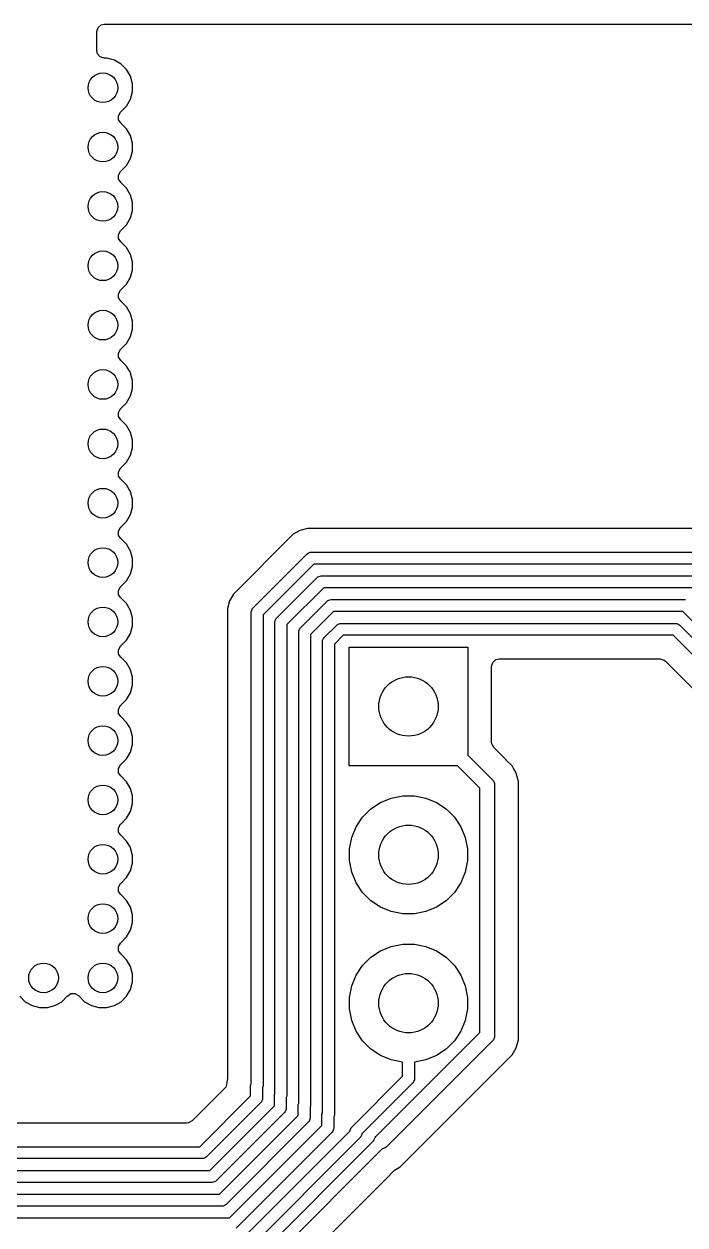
# Model space of a CAD drawing. Extents: x 0.71 to 7.56, y -5.16 to -0.79.
# Drawn here: x 5.07 to 5.508, y -1.584 to -0.787 of the extents above; entities that cross this region are included whole.
import ezdxf

# ---------------------------------------------------------------- set-up
doc = ezdxf.new("R2010")
doc.units = 0
doc.header["$MEASUREMENT"] = 0
doc.layers.add('BLACK', color=7, linetype='CONTINUOUS')

msp = doc.modelspace()

# ---------------------------------------------------------------- linework, layer by layer
at = {"layer": 'BLACK', "linetype": 'CONTINUOUS'}
for p, q in [((5.11889, -0.78966), (5.12096, -0.78786)), ((5.12096, -0.78786), (5.12299, -0.78742)), ((5.12299, -0.78742), (7.36199, -0.78742)), ((5.11811, -0.7923), (5.11889, -0.78966)), ((5.11811, -0.80514), (5.11811, -0.7923)), ((5.11855, -0.80717), (5.11811, -0.80514)), ((5.12035, -0.80924), (5.11855, -0.80717)), ((5.12299, -0.81002), (5.12035, -0.80924)), ((5.12464, -0.81002), (5.12299, -0.81002)), ((5.12715, -0.81069), (5.12464, -0.81002)), ((5.12965, -0.81136), (5.12715, -0.81069)), ((5.13151, -0.81243), (5.12965, -0.81136)), ((5.13415, -0.81396), (5.13151, -0.81243)), ((5.13781, -0.81763), (5.13415, -0.81396)), ((5.14041, -0.82212), (5.13781, -0.81763)), ((5.14175, -0.82713), (5.14041, -0.82212)), ((5.14175, -0.83232), (5.14175, -0.82713)), ((5.14041, -0.83733), (5.14175, -0.83232)), ((5.13415, -0.84549), (5.13781, -0.84182)), ((5.13781, -0.84182), (5.14041, -0.83733)), ((5.1323, -0.84831), (5.13365, -0.84592)), ((5.13247, -0.85106), (5.1323, -0.84831)), ((5.13394, -0.85308), (5.13247, -0.85106)), ((5.13365, -0.84592), (5.13409, -0.84554)), ((5.13409, -0.84554), (5.13415, -0.84549)), ((5.13415, -0.84549), (5.13415, -0.84549)), ((5.13392, -0.8531), (5.13394, -0.85308)), ((5.13405, -0.85323), (5.13392, -0.8531)), ((5.13409, -0.85328), (5.13405, -0.85323)), ((5.13415, -0.85333), (5.13409, -0.85328)), ((5.13781, -0.857), (5.13415, -0.85333)), ((5.13415, -0.85333), (5.13415, -0.85333)), ((5.14041, -0.86149), (5.13781, -0.857)), ((5.14175, -0.8665), (5.14041, -0.86149)), ((5.14175, -0.87169), (5.14175, -0.8665)), ((5.14041, -0.8767), (5.14175, -0.87169)), ((5.13415, -0.88486), (5.13781, -0.88119)), ((5.13781, -0.88119), (5.14041, -0.8767)), ((5.1323, -0.88769), (5.13365, -0.88529)), ((5.13247, -0.89043), (5.1323, -0.88769)), ((5.13394, -0.89245), (5.13247, -0.89043)), ((5.13365, -0.88529), (5.13409, -0.88491)), ((5.13409, -0.88491), (5.13415, -0.88486)), ((5.13415, -0.88486), (5.13415, -0.88486)), ((5.13392, -0.89247), (5.13394, -0.89245)), ((5.13405, -0.8926), (5.13392, -0.89247)), ((5.13409, -0.89265), (5.13405, -0.8926)), ((5.13415, -0.8927), (5.13409, -0.89265)), ((5.13781, -0.89637), (5.13415, -0.8927)), ((5.13415, -0.8927), (5.13415, -0.8927)), ((5.14041, -0.90086), (5.13781, -0.89637)), ((5.14175, -0.90587), (5.14041, -0.90086)), ((5.14175, -0.91106), (5.14175, -0.90587)), ((5.13781, -0.92056), (5.14041, -0.91607)), ((5.14041, -0.91607), (5.14175, -0.91106)), ((5.13415, -0.92423), (5.13781, -0.92056)), ((5.1323, -0.92706), (5.13365, -0.92466)), ((5.13247, -0.9298), (5.1323, -0.92706)), ((5.13394, -0.93182), (5.13247, -0.9298)), ((5.13365, -0.92466), (5.13409, -0.92428)), ((5.13392, -0.93184), (5.13394, -0.93182)), ((5.13405, -0.93197), (5.13392, -0.93184)), ((5.13409, -0.93202), (5.13405, -0.93197)), ((5.13409, -0.92428), (5.13415, -0.92423)), ((5.13415, -0.93207), (5.13409, -0.93202)), ((5.13415, -0.92423), (5.13415, -0.92423)), ((5.13781, -0.93574), (5.13415, -0.93207)), ((5.13415, -0.93207), (5.13415, -0.93207)), ((5.14041, -0.94023), (5.13781, -0.93574)), ((5.14175, -0.94524), (5.14041, -0.94023)), ((5.14175, -0.95043), (5.14175, -0.94524)), ((5.13781, -0.95993), (5.14041, -0.95544)), ((5.14041, -0.95544), (5.14175, -0.95043)), ((5.1323, -0.96643), (5.13365, -0.96403)), ((5.13365, -0.96403), (5.13409, -0.96365)), ((5.13409, -0.96365), (5.13415, -0.9636)), ((5.13415, -0.9636), (5.13781, -0.95993)), ((5.13415, -0.9636), (5.13415, -0.9636)), ((5.13247, -0.96917), (5.1323, -0.96643)), ((5.13394, -0.97119), (5.13247, -0.96917)), ((5.13392, -0.97121), (5.13394, -0.97119)), ((5.13405, -0.97134), (5.13392, -0.97121)), ((5.13409, -0.97139), (5.13405, -0.97134)), ((5.13415, -0.97144), (5.13409, -0.97139)), ((5.13781, -0.97511), (5.13415, -0.97144)), ((5.13415, -0.97144), (5.13415, -0.97144)), ((5.14041, -0.9796), (5.13781, -0.97511)), ((5.14175, -0.98461), (5.14041, -0.9796)), ((5.14175, -0.9898), (5.14175, -0.98461)), ((5.13781, -0.9993), (5.14041, -0.99481)), ((5.14041, -0.99481), (5.14175, -0.9898)), ((5.1323, -1.0058), (5.13365, -1.0034)), ((5.13365, -1.0034), (5.13409, -1.00302)), ((5.13409, -1.00302), (5.13415, -1.00297)), ((5.13415, -1.00297), (5.13781, -0.9993)), ((5.13415, -1.00297), (5.13415, -1.00297)), ((5.13247, -1.00854), (5.1323, -1.0058)), ((5.13394, -1.01056), (5.13247, -1.00854)), ((5.13392, -1.01058), (5.13394, -1.01056)), ((5.13405, -1.01071), (5.13392, -1.01058)), ((5.13409, -1.01076), (5.13405, -1.01071)), ((5.13415, -1.01081), (5.13409, -1.01076)), ((5.13781, -1.01448), (5.13415, -1.01081)), ((5.13415, -1.01081), (5.13415, -1.01081)), ((5.13985, -1.018), (5.13781, -1.01448)), ((5.14036, -1.01889), (5.13985, -1.018)), ((5.14041, -1.01897), (5.14036, -1.01889)), ((5.14175, -1.02398), (5.14041, -1.01897)), ((5.14175, -1.02917), (5.14175, -1.02398)), ((5.13781, -1.03867), (5.14041, -1.03418)), ((5.14041, -1.03418), (5.14175, -1.02917)), ((5.1323, -1.04517), (5.13365, -1.04277)), ((5.13365, -1.04277), (5.13409, -1.04239)), ((5.13409, -1.04239), (5.13415, -1.04234)), ((5.13415, -1.04234), (5.13781, -1.03867)), ((5.13415, -1.04234), (5.13415, -1.04234)), ((5.13247, -1.04791), (5.1323, -1.04517)), ((5.13394, -1.04993), (5.13247, -1.04791)), ((5.13392, -1.04995), (5.13394, -1.04993)), ((5.13405, -1.05008), (5.13392, -1.04995)), ((5.13409, -1.05013), (5.13405, -1.05008)), ((5.13415, -1.05018), (5.13409, -1.05013)), ((5.13781, -1.05385), (5.13415, -1.05018)), ((5.13415, -1.05018), (5.13415, -1.05018)), ((5.14041, -1.05834), (5.13781, -1.05385)), ((5.14175, -1.06335), (5.14041, -1.05834)), ((5.14175, -1.06854), (5.14175, -1.06335)), ((5.13781, -1.07804), (5.14041, -1.07355)), ((5.14041, -1.07355), (5.14175, -1.06854)), ((5.1323, -1.08454), (5.13365, -1.08214)), ((5.13365, -1.08214), (5.13409, -1.08176)), ((5.13409, -1.08176), (5.13415, -1.08171)), ((5.13415, -1.08171), (5.13781, -1.07804)), ((5.13415, -1.08171), (5.13415, -1.08171)), ((5.13247, -1.08728), (5.1323, -1.08454)), ((5.13394, -1.0893), (5.13247, -1.08728)), ((5.13392, -1.08932), (5.13394, -1.0893)), ((5.13405, -1.08945), (5.13392, -1.08932)), ((5.13409, -1.0895), (5.13405, -1.08945)), ((5.13415, -1.08955), (5.13409, -1.0895)), ((5.13781, -1.09322), (5.13415, -1.08955)), ((5.13415, -1.08955), (5.13415, -1.08955)), ((5.13957, -1.09625), (5.13781, -1.09322)), ((5.14028, -1.09749), (5.13957, -1.09625)), ((5.14041, -1.09771), (5.14028, -1.09749)), ((5.14175, -1.10272), (5.14041, -1.09771)), ((5.14175, -1.10791), (5.14175, -1.10272)), ((5.13781, -1.11741), (5.14041, -1.11292)), ((5.14041, -1.11292), (5.14175, -1.10791)), ((5.1323, -1.12391), (5.13365, -1.12151)), ((5.13365, -1.12151), (5.13409, -1.12113)), ((5.13409, -1.12113), (5.13415, -1.12108)), ((5.13415, -1.12108), (5.13781, -1.11741)), ((5.13415, -1.12108), (5.13415, -1.12108)), ((5.25275, -1.12337), (5.24825, -1.12596)), ((5.25776, -1.12203), (5.25275, -1.12337)), ((5.26295, -1.12203), (5.25776, -1.12203)), ((5.52413, -1.12203), (5.26295, -1.12203)), ((5.13247, -1.12665), (5.1323, -1.12391)), ((5.13394, -1.12867), (5.13247, -1.12665)), ((5.13392, -1.12869), (5.13394, -1.12867)), ((5.13405, -1.12882), (5.13392, -1.12869)), ((5.13409, -1.12887), (5.13405, -1.12882)), ((5.13415, -1.12892), (5.13409, -1.12887)), ((5.13781, -1.13259), (5.13415, -1.12892)), ((5.13415, -1.12892), (5.13415, -1.12892)), ((5.24825, -1.12596), (5.20864, -1.16558)), ((5.24825, -1.12596), (5.24825, -1.12596)), ((5.14041, -1.13708), (5.13781, -1.13259)), ((5.14175, -1.14209), (5.14041, -1.13708)), ((5.22163, -1.17489), (5.25757, -1.13895)), ((5.25757, -1.13895), (5.25816, -1.13846)), ((5.25816, -1.13846), (5.25958, -1.13787)), ((5.25958, -1.13787), (5.26035, -1.1378)), ((5.26035, -1.1378), (5.52154, -1.1378)), ((5.14041, -1.15229), (5.14175, -1.14728)), ((5.14175, -1.14728), (5.14175, -1.14209)), ((5.26198, -1.14567), (5.22835, -1.17931)), ((5.51991, -1.14567), (5.26198, -1.14567)), ((5.13781, -1.15678), (5.14041, -1.15229)), ((5.23737, -1.18141), (5.26409, -1.1547)), ((5.26409, -1.1547), (5.26469, -1.15421)), ((5.26469, -1.15421), (5.26611, -1.15362)), ((5.26611, -1.15362), (5.26688, -1.15354)), ((5.26688, -1.15354), (5.51501, -1.15354)), ((5.1323, -1.16328), (5.13365, -1.16088)), ((5.13365, -1.16088), (5.13409, -1.1605)), ((5.13409, -1.1605), (5.13415, -1.16045)), ((5.13415, -1.16045), (5.13781, -1.15678)), ((5.13415, -1.16045), (5.13415, -1.16045)), ((5.26851, -1.16142), (5.24409, -1.18583)), ((5.51338, -1.16142), (5.26851, -1.16142)), ((5.13247, -1.16602), (5.1323, -1.16328)), ((5.13394, -1.16804), (5.13247, -1.16602)), ((5.13392, -1.16806), (5.13394, -1.16804)), ((5.13405, -1.16819), (5.13392, -1.16806)), ((5.13409, -1.16824), (5.13405, -1.16819)), ((5.13415, -1.16829), (5.13409, -1.16824)), ((5.13781, -1.17196), (5.13415, -1.16829)), ((5.13415, -1.16829), (5.13415, -1.16829)), ((5.20605, -1.17007), (5.2047, -1.17508)), ((5.20864, -1.16558), (5.20605, -1.17007)), ((5.20864, -1.16558), (5.20864, -1.16558)), ((5.25312, -1.18794), (5.27061, -1.17044)), ((5.27061, -1.17044), (5.27121, -1.16995)), ((5.27121, -1.16995), (5.27263, -1.16937)), ((5.27263, -1.16937), (5.2734, -1.16929)), ((5.2734, -1.16929), (5.50849, -1.16929)), ((5.14041, -1.17645), (5.13781, -1.17196)), ((5.14175, -1.18146), (5.14041, -1.17645)), ((5.2047, -1.17508), (5.2047, -1.48714)), ((5.22047, -1.17767), (5.22055, -1.17691)), ((5.22047, -1.49031), (5.22047, -1.17767)), ((5.22055, -1.17691), (5.22114, -1.17549)), ((5.22114, -1.17549), (5.22163, -1.17489)), ((5.27503, -1.17717), (5.25984, -1.19235)), ((5.50686, -1.17717), (5.27503, -1.17717)), ((5.63524, -1.30554), (5.50686, -1.17717)), ((5.14041, -1.19166), (5.14175, -1.18665)), ((5.14175, -1.18665), (5.14175, -1.18146)), ((5.22835, -1.17931), (5.22835, -1.49145)), ((5.23622, -1.1842), (5.2363, -1.18343)), ((5.23622, -1.49684), (5.23622, -1.1842)), ((5.2363, -1.18343), (5.23688, -1.18201)), ((5.23688, -1.18201), (5.23737, -1.18141)), ((5.24409, -1.18583), (5.24409, -1.49798)), ((5.26887, -1.19446), (5.27714, -1.18619)), ((5.27714, -1.18619), (5.27773, -1.1857)), ((5.27773, -1.1857), (5.27915, -1.18511)), ((5.27915, -1.18511), (5.27992, -1.18504)), ((5.27992, -1.18504), (5.50197, -1.18504)), ((5.50197, -1.18504), (5.50274, -1.18511)), ((5.50274, -1.18511), (5.50416, -1.1857)), ((5.50416, -1.1857), (5.50475, -1.18619)), ((5.50475, -1.18619), (5.70002, -1.38146)), ((5.13781, -1.19615), (5.14041, -1.19166)), ((5.25197, -1.19072), (5.25204, -1.18995)), ((5.25197, -1.50336), (5.25197, -1.19072)), ((5.25204, -1.18995), (5.25263, -1.18853)), ((5.25263, -1.18853), (5.25312, -1.18794)), ((5.25984, -1.19235), (5.25984, -1.5045)), ((5.26779, -1.19648), (5.26838, -1.19506)), ((5.26838, -1.19506), (5.26887, -1.19446)), ((5.28155, -1.19291), (5.27559, -1.19887)), ((5.50034, -1.19291), (5.28155, -1.19291)), ((5.69561, -1.38819), (5.50034, -1.19291)), ((5.1323, -1.20265), (5.13365, -1.20025)), ((5.13247, -1.20539), (5.1323, -1.20265)), ((5.13365, -1.20025), (5.13409, -1.19987)), ((5.13409, -1.19987), (5.13415, -1.19982)), ((5.13415, -1.19982), (5.13781, -1.19615)), ((5.13415, -1.19982), (5.13415, -1.19982)), ((5.26772, -1.19724), (5.26779, -1.19648)), ((5.26772, -1.50988), (5.26772, -1.19724)), ((5.27559, -1.19887), (5.27559, -1.51102)), ((5.28543, -1.27953), (5.28543, -1.20079)), ((5.28543, -1.20079), (5.36417, -1.20079)), ((5.36417, -1.20079), (5.36417, -1.27257)), ((5.13394, -1.20741), (5.13247, -1.20539)), ((5.13392, -1.20743), (5.13394, -1.20741)), ((5.13405, -1.20756), (5.13392, -1.20743)), ((5.13409, -1.20761), (5.13405, -1.20756)), ((5.13415, -1.20766), (5.13409, -1.20761)), ((5.13781, -1.21133), (5.13415, -1.20766)), ((5.13415, -1.20766), (5.13415, -1.20766)), ((5.37994, -1.21356), (5.38072, -1.21092)), ((5.38072, -1.21092), (5.38279, -1.20912)), ((5.38279, -1.20912), (5.38482, -1.20868)), ((5.38482, -1.20868), (5.49178, -1.20868)), ((5.49178, -1.20868), (5.49442, -1.20946)), ((5.49442, -1.20946), (5.49524, -1.21011)), ((5.49524, -1.21011), (5.68246, -1.39733)), ((5.14041, -1.21582), (5.13781, -1.21133)), ((5.14175, -1.22083), (5.14041, -1.21582)), ((5.37994, -1.26401), (5.37994, -1.21356)), ((5.14041, -1.23103), (5.14175, -1.22602)), ((5.14175, -1.22602), (5.14175, -1.22083)), ((5.13781, -1.23552), (5.14041, -1.23103)), ((5.1323, -1.24202), (5.13365, -1.23962)), ((5.13247, -1.24476), (5.1323, -1.24202)), ((5.13365, -1.23962), (5.13409, -1.23924)), ((5.13409, -1.23924), (5.13415, -1.23919)), ((5.13415, -1.23919), (5.13781, -1.23552)), ((5.13415, -1.23919), (5.13415, -1.23919)), ((5.13394, -1.24678), (5.13247, -1.24476)), ((5.13392, -1.2468), (5.13394, -1.24678)), ((5.13405, -1.24693), (5.13392, -1.2468)), ((5.13409, -1.24698), (5.13405, -1.24693)), ((5.13415, -1.24703), (5.13409, -1.24698)), ((5.13781, -1.2507), (5.13415, -1.24703)), ((5.13415, -1.24703), (5.13415, -1.24703)), ((5.13983, -1.25419), (5.13781, -1.2507)), ((5.14013, -1.2547), (5.13983, -1.25419)), ((5.14041, -1.25519), (5.14013, -1.2547)), ((5.14175, -1.2602), (5.14041, -1.25519)), ((5.14041, -1.2704), (5.14175, -1.26539)), ((5.14175, -1.26539), (5.14175, -1.2602)), ((5.38005, -1.26505), (5.37994, -1.26401)), ((5.38137, -1.26747), (5.38005, -1.26505)), ((5.13781, -1.27489), (5.14041, -1.2704)), ((5.36417, -1.27257), (5.38045, -1.28884)), ((5.3895, -1.2756), (5.38137, -1.26747)), ((5.1323, -1.28139), (5.13365, -1.27899)), ((5.13247, -1.28413), (5.1323, -1.28139)), ((5.13365, -1.27899), (5.13409, -1.27861)), ((5.13409, -1.27861), (5.13415, -1.27856)), ((5.13415, -1.27856), (5.13781, -1.27489)), ((5.13415, -1.27856), (5.13415, -1.27856)), ((5.35721, -1.27953), (5.28543, -1.27953)), ((5.37205, -1.29436), (5.35721, -1.27953)), ((5.38967, -1.27577), (5.3895, -1.2756)), ((5.3895, -1.2756), (5.3895, -1.2756)), ((5.39352, -1.27962), (5.38967, -1.27577)), ((5.38967, -1.27577), (5.38967, -1.27577)), ((5.39446, -1.28125), (5.39352, -1.27962)), ((5.39352, -1.27962), (5.39352, -1.27962)), ((5.39352, -1.27962), (5.39352, -1.27962)), ((5.39625, -1.28434), (5.39446, -1.28125)), ((5.13394, -1.28615), (5.13247, -1.28413)), ((5.13392, -1.28617), (5.13394, -1.28615)), ((5.13405, -1.2863), (5.13392, -1.28617)), ((5.13409, -1.28635), (5.13405, -1.2863)), ((5.13415, -1.2864), (5.13409, -1.28635)), ((5.13781, -1.29007), (5.13415, -1.2864)), ((5.13415, -1.2864), (5.13415, -1.2864)), ((5.14041, -1.29456), (5.13781, -1.29007)), ((5.38045, -1.28884), (5.38106, -1.28959)), ((5.38106, -1.28959), (5.38106, -1.28959)), ((5.38106, -1.28959), (5.3818, -1.29136)), ((5.39754, -1.28918), (5.39625, -1.28434)), ((5.39625, -1.28434), (5.39625, -1.28434)), ((5.39766, -1.2896), (5.39754, -1.28918)), ((5.39766, -1.29544), (5.39766, -1.2896)), ((5.14175, -1.29957), (5.14041, -1.29456)), ((5.37205, -1.45658), (5.37205, -1.29436)), ((5.3818, -1.29136), (5.38189, -1.29232)), ((5.38189, -1.29232), (5.38189, -1.45862)), ((5.39766, -1.45559), (5.39766, -1.29544)), ((5.39766, -1.29544), (5.39766, -1.29544)), ((5.14041, -1.30977), (5.14175, -1.30476)), ((5.14175, -1.30476), (5.14175, -1.29957)), ((5.29983, -1.30815), (5.30624, -1.30386)), ((5.30624, -1.30386), (5.31337, -1.30091)), ((5.31337, -1.30091), (5.32094, -1.2994)), ((5.32094, -1.2994), (5.32866, -1.2994)), ((5.32866, -1.2994), (5.33623, -1.30091)), ((5.33623, -1.30091), (5.34336, -1.30386)), ((5.34336, -1.30386), (5.34978, -1.30815)), ((5.13415, -1.31793), (5.13781, -1.31426)), ((5.13781, -1.31426), (5.14041, -1.30977)), ((5.29008, -1.32002), (5.29437, -1.31361)), ((5.29437, -1.31361), (5.29983, -1.30815)), ((5.34978, -1.30815), (5.35524, -1.31361)), ((5.35524, -1.31361), (5.35952, -1.32002)), ((5.1323, -1.32076), (5.13365, -1.31836)), ((5.13247, -1.3235), (5.1323, -1.32076)), ((5.13365, -1.31836), (5.13409, -1.31798)), ((5.13409, -1.31798), (5.13415, -1.31793)), ((5.13415, -1.31793), (5.13415, -1.31793)), ((5.28713, -1.32715), (5.29008, -1.32002)), ((5.35952, -1.32002), (5.36248, -1.32715)), ((5.13394, -1.32552), (5.13247, -1.3235)), ((5.13392, -1.32554), (5.13394, -1.32552)), ((5.13405, -1.32567), (5.13392, -1.32554)), ((5.13409, -1.32572), (5.13405, -1.32567)), ((5.13415, -1.32577), (5.13409, -1.32572)), ((5.13781, -1.32944), (5.13415, -1.32577)), ((5.13415, -1.32577), (5.13415, -1.32577)), ((5.14006, -1.33333), (5.13781, -1.32944)), ((5.28562, -1.33472), (5.28713, -1.32715)), ((5.36248, -1.32715), (5.36398, -1.33472)), ((5.14012, -1.33342), (5.14006, -1.33333)), ((5.14041, -1.33393), (5.14012, -1.33342)), ((5.14175, -1.33894), (5.14041, -1.33393)), ((5.28562, -1.34244), (5.28562, -1.33472)), ((5.36398, -1.33472), (5.36398, -1.34244)), ((5.14041, -1.34914), (5.14175, -1.34413)), ((5.14175, -1.34413), (5.14175, -1.33894)), ((5.28713, -1.35001), (5.28562, -1.34244)), ((5.36398, -1.34244), (5.36248, -1.35001)), ((5.13415, -1.3573), (5.13781, -1.35363)), ((5.13781, -1.35363), (5.14041, -1.34914)), ((5.29008, -1.35714), (5.28713, -1.35001)), ((5.36248, -1.35001), (5.35952, -1.35714)), ((5.1323, -1.36013), (5.13365, -1.35773)), ((5.13247, -1.36287), (5.1323, -1.36013)), ((5.13365, -1.35773), (5.13409, -1.35735)), ((5.13409, -1.35735), (5.13415, -1.3573)), ((5.13415, -1.3573), (5.13415, -1.3573)), ((5.29437, -1.36356), (5.29008, -1.35714)), ((5.35952, -1.35714), (5.35524, -1.36356)), ((5.13394, -1.36489), (5.13247, -1.36287)), ((5.13392, -1.36491), (5.13394, -1.36489)), ((5.13405, -1.36504), (5.13392, -1.36491)), ((5.13409, -1.36509), (5.13405, -1.36504)), ((5.13415, -1.36514), (5.13409, -1.36509)), ((5.13781, -1.36881), (5.13415, -1.36514)), ((5.13415, -1.36514), (5.13415, -1.36514)), ((5.14041, -1.3733), (5.13781, -1.36881)), ((5.29983, -1.36902), (5.29437, -1.36356)), ((5.30624, -1.3733), (5.29983, -1.36902)), ((5.34978, -1.36902), (5.34336, -1.3733)), ((5.35524, -1.36356), (5.34978, -1.36902)), ((5.14175, -1.37831), (5.14041, -1.3733)), ((5.14175, -1.3835), (5.14175, -1.37831)), ((5.31337, -1.37626), (5.30624, -1.3733)), ((5.32094, -1.37776), (5.31337, -1.37626)), ((5.32866, -1.37776), (5.32094, -1.37776)), ((5.33623, -1.37626), (5.32866, -1.37776)), ((5.34336, -1.3733), (5.33623, -1.37626)), ((5.14041, -1.38851), (5.14175, -1.3835)), ((5.13415, -1.39667), (5.13781, -1.393)), ((5.13781, -1.393), (5.14041, -1.38851)), ((5.1323, -1.3995), (5.13365, -1.3971)), ((5.13247, -1.40224), (5.1323, -1.3995)), ((5.13394, -1.40426), (5.13247, -1.40224)), ((5.13365, -1.3971), (5.13409, -1.39672)), ((5.13409, -1.39672), (5.13415, -1.39667)), ((5.13415, -1.39667), (5.13415, -1.39667)), ((5.30624, -1.40229), (5.31337, -1.39933)), ((5.31337, -1.39933), (5.32094, -1.39783)), ((5.32094, -1.39783), (5.32866, -1.39783)), ((5.32866, -1.39783), (5.33623, -1.39933)), ((5.33623, -1.39933), (5.34336, -1.40229)), ((5.13392, -1.40428), (5.13394, -1.40426)), ((5.13405, -1.40441), (5.13392, -1.40428)), ((5.13409, -1.40446), (5.13405, -1.40441)), ((5.13415, -1.40451), (5.13409, -1.40446)), ((5.13781, -1.40818), (5.13415, -1.40451)), ((5.13415, -1.40451), (5.13415, -1.40451)), ((5.14041, -1.41267), (5.13781, -1.40818)), ((5.29437, -1.41203), (5.29983, -1.40657)), ((5.29983, -1.40657), (5.30624, -1.40229)), ((5.34336, -1.40229), (5.34978, -1.40657)), ((5.34978, -1.40657), (5.35524, -1.41203)), ((5.14175, -1.41768), (5.14041, -1.41267)), ((5.14175, -1.42287), (5.14175, -1.41768)), ((5.29008, -1.41845), (5.29437, -1.41203)), ((5.35524, -1.41203), (5.35952, -1.41845)), ((5.14041, -1.42788), (5.14175, -1.42287)), ((5.28562, -1.43315), (5.28713, -1.42558)), ((5.28713, -1.42558), (5.29008, -1.41845)), ((5.35952, -1.41845), (5.36248, -1.42558)), ((5.36248, -1.42558), (5.36398, -1.43315)), ((5.06691, -1.43237), (5.07058, -1.43604)), ((5.09478, -1.43604), (5.09844, -1.43237)), ((5.09844, -1.43237), (5.09845, -1.43237)), ((5.09845, -1.43237), (5.09849, -1.43232)), ((5.09849, -1.43232), (5.09854, -1.43228)), ((5.09854, -1.43228), (5.09867, -1.43215)), ((5.09867, -1.43215), (5.09869, -1.43217)), ((5.09869, -1.43217), (5.10071, -1.43069)), ((5.10071, -1.43069), (5.10346, -1.43053)), ((5.10346, -1.43053), (5.10586, -1.43188)), ((5.10586, -1.43188), (5.10624, -1.43232)), ((5.10624, -1.43232), (5.10628, -1.43237)), ((5.10628, -1.43237), (5.10628, -1.43237)), ((5.10628, -1.43237), (5.10995, -1.43604)), ((5.13415, -1.43604), (5.13781, -1.43237)), ((5.13781, -1.43237), (5.14041, -1.42788)), ((5.28562, -1.44087), (5.28562, -1.43315)), ((5.36398, -1.43315), (5.36398, -1.44087)), ((5.07058, -1.43604), (5.07507, -1.43864)), ((5.07507, -1.43864), (5.08008, -1.43998)), ((5.08008, -1.43998), (5.08008, -1.43998)), ((5.08008, -1.43998), (5.08527, -1.43998)), ((5.08527, -1.43998), (5.09028, -1.43864)), ((5.08527, -1.43998), (5.08527, -1.43998)), ((5.09028, -1.43864), (5.09478, -1.43604)), ((5.10995, -1.43604), (5.11444, -1.43864)), ((5.11444, -1.43864), (5.11945, -1.43998)), ((5.11945, -1.43998), (5.11945, -1.43998)), ((5.11945, -1.43998), (5.12464, -1.43998)), ((5.12464, -1.43998), (5.12965, -1.43864)), ((5.12464, -1.43998), (5.12464, -1.43998)), ((5.12965, -1.43864), (5.13415, -1.43604)), ((5.28713, -1.44844), (5.28562, -1.44087)), ((5.36398, -1.44087), (5.36248, -1.44844)), ((5.29008, -1.45557), (5.28713, -1.44844)), ((5.36248, -1.44844), (5.35952, -1.45557)), ((5.29437, -1.46198), (5.29008, -1.45557)), ((5.30317, -1.52546), (5.37205, -1.45658)), ((5.35952, -1.45557), (5.35524, -1.46198)), ((5.39766, -1.45589), (5.39766, -1.45559)), ((5.39766, -1.45559), (5.39766, -1.45559)), ((5.39766, -1.46134), (5.39766, -1.45589)), ((5.29983, -1.46744), (5.29437, -1.46198)), ((5.38045, -1.4621), (5.31013, -1.53242)), ((5.35524, -1.46198), (5.34978, -1.46744)), ((5.38106, -1.46135), (5.38045, -1.4621)), ((5.3818, -1.45958), (5.38106, -1.46135)), ((5.38189, -1.45862), (5.3818, -1.45958)), ((5.39625, -1.4666), (5.39766, -1.46134)), ((5.30624, -1.47173), (5.29983, -1.46744)), ((5.31337, -1.47468), (5.30624, -1.47173)), ((5.31935, -1.54549), (5.39352, -1.47132)), ((5.34336, -1.47173), (5.33623, -1.47468)), ((5.34978, -1.46744), (5.34336, -1.47173)), ((5.39352, -1.47132), (5.39625, -1.4666)), ((5.32087, -1.47617), (5.31337, -1.47468)), ((5.32087, -1.48549), (5.32087, -1.47617)), ((5.33623, -1.47468), (5.32874, -1.47617)), ((5.32874, -1.47617), (5.32874, -1.48712)), ((5.20454, -1.4884), (5.20431, -1.48925)), ((5.20431, -1.48925), (5.20431, -1.48925)), ((5.20431, -1.48925), (5.20431, -1.48925)), ((5.20431, -1.48925), (5.20431, -1.48927)), ((5.20431, -1.48927), (5.20431, -1.48927)), ((5.20431, -1.48927), (5.20431, -1.49003)), ((5.2047, -1.48714), (5.20454, -1.48838)), ((5.20454, -1.48838), (5.20454, -1.4884)), ((5.28713, -1.51922), (5.32087, -1.48549)), ((5.32759, -1.4899), (5.29383, -1.52366)), ((5.32808, -1.48931), (5.32759, -1.4899)), ((5.32838, -1.48857), (5.32808, -1.48931)), ((5.32866, -1.48789), (5.32838, -1.48857)), ((5.32874, -1.48712), (5.32866, -1.48789)), ((5.20288, -1.49348), (5.18128, -1.51509)), ((5.20354, -1.49267), (5.20288, -1.49348)), ((5.20431, -1.49003), (5.20354, -1.49267)), ((5.22008, -1.49185), (5.22015, -1.49108)), ((5.22008, -1.49858), (5.22008, -1.49185)), ((5.22015, -1.49108), (5.22047, -1.49031)), ((5.22015, -1.49108), (5.22015, -1.49108)), ((5.22015, -1.49108), (5.22015, -1.49108)), ((5.22015, -1.49108), (5.22015, -1.49108)), ((5.22814, -1.49254), (5.22795, -1.49299)), ((5.22795, -1.49299), (5.22795, -1.50021)), ((5.22827, -1.49222), (5.22814, -1.49254)), ((5.22835, -1.49145), (5.22827, -1.49222)), ((5.22827, -1.49222), (5.22827, -1.49222)), ((5.22827, -1.49222), (5.22827, -1.49222)), ((5.22827, -1.49222), (5.22827, -1.49222)), ((5.23583, -1.49837), (5.2359, -1.4976)), ((5.2359, -1.4976), (5.23622, -1.49684)), ((5.18638, -1.53228), (5.22008, -1.49858)), ((5.2268, -1.503), (5.19079, -1.539)), ((5.1929, -1.54803), (5.23583, -1.5051)), ((5.22729, -1.5024), (5.2268, -1.503)), ((5.22752, -1.50185), (5.22729, -1.5024)), ((5.22788, -1.50098), (5.22752, -1.50185)), ((5.22795, -1.50021), (5.22788, -1.50098)), ((5.23583, -1.5051), (5.23583, -1.49837)), ((5.24402, -1.49875), (5.2437, -1.49951)), ((5.2437, -1.49951), (5.2437, -1.50674)), ((5.24409, -1.49798), (5.24402, -1.49875)), ((5.25157, -1.50489), (5.25165, -1.50413)), ((5.25157, -1.51163), (5.25157, -1.50489)), ((5.25165, -1.50413), (5.25193, -1.50346)), ((5.25165, -1.50413), (5.25165, -1.50413)), ((5.25165, -1.50413), (5.25165, -1.50413)), ((5.25165, -1.50413), (5.25165, -1.50413)), ((5.25193, -1.50346), (5.25197, -1.50336)), ((5.25977, -1.50527), (5.25951, -1.50588)), ((5.25984, -1.5045), (5.25977, -1.50527)), ((5.25977, -1.50527), (5.25977, -1.50527)), ((5.25977, -1.50527), (5.25977, -1.50527)), ((5.25977, -1.50527), (5.25977, -1.50527)), ((5.24255, -1.50952), (5.19731, -1.55475)), ((5.19942, -1.56378), (5.25157, -1.51163)), ((5.24304, -1.50892), (5.24255, -1.50952)), ((5.24363, -1.5075), (5.24304, -1.50892)), ((5.2437, -1.50674), (5.24363, -1.5075)), ((5.25945, -1.51326), (5.25937, -1.51403)), ((5.25951, -1.50588), (5.25945, -1.50604)), ((5.25945, -1.50604), (5.25945, -1.51326)), ((5.26732, -1.51142), (5.2674, -1.51065)), ((5.26732, -1.51815), (5.26732, -1.51142)), ((5.2674, -1.51065), (5.26772, -1.50988)), ((5.27551, -1.51179), (5.2752, -1.51256)), ((5.2752, -1.51256), (5.2752, -1.51978)), ((5.27559, -1.51102), (5.27551, -1.51179)), ((5.17782, -1.51652), (4.43565, -1.51652)), ((5.17886, -1.5164), (5.17782, -1.51652)), ((5.18128, -1.51509), (5.17886, -1.5164)), ((5.2583, -1.51604), (5.20384, -1.5705)), ((5.20595, -1.57953), (5.26732, -1.51815)), ((5.21247, -1.59528), (5.286, -1.52174)), ((5.25879, -1.51545), (5.2583, -1.51604)), ((5.25937, -1.51403), (5.25879, -1.51545)), ((5.27512, -1.52055), (5.27453, -1.52197)), ((5.2752, -1.51978), (5.27512, -1.52055)), ((5.286, -1.52174), (5.28605, -1.52124)), ((5.28605, -1.52124), (5.28664, -1.51982)), ((5.28664, -1.51982), (5.28713, -1.51922)), ((5.27404, -1.52257), (5.21036, -1.58625)), ((5.2927, -1.52618), (5.21688, -1.602)), ((5.21899, -1.61102), (5.30182, -1.5282)), ((5.27453, -1.52197), (5.27404, -1.52257)), ((5.29319, -1.52559), (5.2927, -1.52618)), ((5.29343, -1.525), (5.29319, -1.52559)), ((5.29378, -1.52417), (5.29343, -1.525)), ((5.29383, -1.52366), (5.29378, -1.52417)), ((5.30182, -1.52798), (5.30256, -1.5262)), ((5.30182, -1.5282), (5.30182, -1.52798)), ((5.30256, -1.5262), (5.30317, -1.52546)), ((4.4271, -1.53228), (5.18638, -1.53228)), ((5.30739, -1.53376), (5.22341, -1.61774)), ((5.30761, -1.53376), (5.30739, -1.53376)), ((5.30938, -1.53303), (5.30761, -1.53376)), ((5.31013, -1.53242), (5.30938, -1.53303)), ((5.18801, -1.54016), (4.42547, -1.54016)), ((5.18878, -1.54008), (5.18801, -1.54016)), ((5.1902, -1.53949), (5.18878, -1.54008)), ((5.19079, -1.539), (5.1902, -1.53949)), ((5.31661, -1.54707), (5.31935, -1.54549)), ((4.42057, -1.54803), (5.1929, -1.54803)), ((5.30956, -1.55389), (5.3156, -1.54785)), ((5.3156, -1.54785), (5.31661, -1.54707)), ((5.19453, -1.55591), (4.41894, -1.55591)), ((5.1953, -1.55583), (5.19453, -1.55591)), ((5.19672, -1.55524), (5.1953, -1.55583)), ((5.19731, -1.55475), (5.19672, -1.55524)), ((5.23272, -1.63073), (5.30956, -1.55389)), ((4.41405, -1.56378), (5.19942, -1.56378)), ((5.20105, -1.57165), (4.41242, -1.57165)), ((5.20182, -1.57158), (5.20105, -1.57165)), ((5.20324, -1.57099), (5.20182, -1.57158)), ((5.20384, -1.5705), (5.20324, -1.57099)), ((4.37278, -1.57953), (5.20595, -1.57953))]:
    msp.add_line(p, q, dxfattribs=at)
at = {"layer": 'BLACK'}
for centre, radius in [((5.12205, -0.82972), 0.00984), ((5.12205, -0.86909), 0.00984), ((5.12205, -0.90846), 0.00984), ((5.12205, -0.94783), 0.00984), ((5.12205, -0.9872), 0.00984), ((5.12205, -1.02657), 0.00984), ((5.12205, -1.06594), 0.00984), ((5.12205, -1.10531), 0.00984), ((5.12205, -1.14469), 0.00984), ((5.12205, -1.18406), 0.00984), ((5.12205, -1.22343), 0.00984), ((5.3248, -1.24016), 0.01969), ((5.12205, -1.2628), 0.00984), ((5.12205, -1.30217), 0.00984), ((5.3248, -1.33858), 0.01969), ((5.12205, -1.34154), 0.00984), ((5.12205, -1.38091), 0.00984), ((5.08268, -1.42028), 0.00984), ((5.12205, -1.42028), 0.00984), ((5.3248, -1.43701), 0.01969)]:
    msp.add_circle(centre, radius, dxfattribs=at)

doc.saveas('drawing.dxf')
